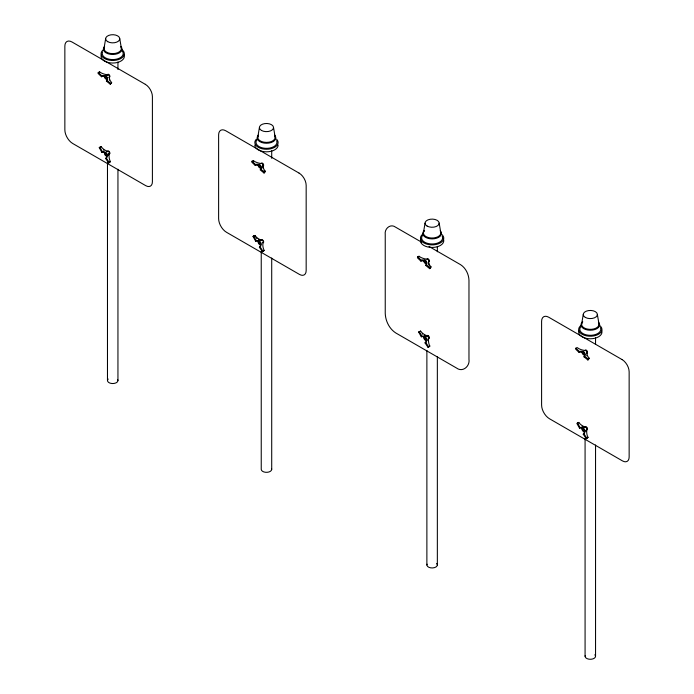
<?xml version="1.0" encoding="UTF-8"?>
<svg xmlns="http://www.w3.org/2000/svg" width="694" height="694" viewBox="0 0 694 694"><rect width="100%" height="100%" fill="white"/><g stroke="black" fill="none" stroke-linecap="round" stroke-linejoin="round"><path stroke-width="1.04" d="M103.979 48.589L105.635 38.777M257.752 137.369L259.409 127.557M423.383 233.002L425.049 223.19M581.589 324.332L583.246 314.521M107.709 75.499L107.952 74.579L106.755 74.657A12.301 8.701 15 0 1 100.908 72.731L99.615 71.846L98.27 72.445L98.019 73.364L101.532 76.756L101.975 76.548A2.698 1.909 15 0 1 105.193 77.208L105.436 76.288A2.698 1.909 15 0 0 102.218 75.629L101.532 76.756M99.372 72.766L99.615 71.846M106.512 75.577L106.755 74.657M106.399 81.077L107.023 79.888A2.698 1.909 15 0 0 106.807 77.494L106.555 78.422A2.698 1.909 15 0 1 106.781 80.808L106.399 81.077L110.294 84.243L111.639 82.508L110.702 81.415A12.301 8.701 15 0 1 109.305 76.913L109.669 76.097M109.062 77.841L109.305 76.913M110.294 84.243L111.639 82.508M261.725 163.359L260.528 163.437A12.301 8.701 15 0 1 254.672 161.502L253.388 160.618L252.035 161.216L251.792 162.144L255.297 165.528L255.739 165.328A2.698 1.909 15 0 1 258.957 165.987C262.159 168.703 258.142 164.226 259.2 165.059A2.698 1.909 15 0 0 255.991 164.4L255.297 165.528M253.137 161.546L253.388 160.618M263.208 164.625L263.069 165.692A12.301 8.701 15 0 0 264.466 170.195L265.403 171.279L264.058 173.023L260.163 169.848L260.788 168.659A2.698 1.909 15 0 0 260.571 166.274L260.319 167.193A2.698 1.909 15 0 1 260.849 169.171M262.957 168.122A12.301 8.701 15 0 1 262.826 166.612L263.069 165.692M264.058 173.023L265.403 171.279M427.643 259.2L426.168 259.062A12.301 8.701 15 0 1 420.312 257.136L419.02 256.251L417.675 256.849L417.424 257.769L420.937 261.161L421.379 260.953A2.698 1.909 15 0 1 424.598 261.612L424.841 260.692A2.698 1.909 15 0 0 421.631 260.033L420.937 261.161M418.777 257.179L419.02 256.251M425.804 265.481L426.428 264.293A2.698 1.909 15 0 0 426.211 261.907L425.96 262.826A2.698 1.909 15 0 1 426.185 265.212L425.804 265.481L429.699 268.656L431.043 266.912L430.107 265.828A12.301 8.701 15 0 1 428.71 261.326L428.849 260.259L428.467 262.245L428.71 261.326M428.823 261.421L429.074 260.502M429.699 268.656L431.043 266.912M585.562 350.323L584.365 350.401A12.301 8.701 15 0 1 578.51 348.475L577.226 347.59L575.873 348.188L575.63 349.108L579.134 352.5L579.577 352.292A2.698 1.909 15 0 1 582.795 352.951L583.047 352.032A2.698 1.909 15 0 0 579.828 351.372L579.134 352.5M586.916 352.656L586.664 353.584L587.046 351.598L586.916 352.656A12.301 8.701 15 0 0 588.312 357.158L589.241 358.251L587.896 359.986L584.01 356.82L584.634 355.632A2.698 1.909 15 0 0 584.409 353.237L584.166 354.166A2.698 1.909 15 0 1 584.825 355.658M587.029 352.76L587.271 351.841M587.896 359.986L589.241 358.251M262.826 166.612L262.957 165.554M108.498 155.274A12.301 10.037 55.3 0 1 108.559 154.814L109.496 153.062M108.559 154.814L109.661 153.391M263.425 242.171L262.965 243.143A12.301 10.037 55.3 0 0 263.512 248.946L264.188 250.439L262.419 251.74L259.391 247.238L259.782 246.96A2.698 2.203 55.3 0 0 259.964 243.958L260.606 243.507A2.698 2.203 55.3 0 1 260.423 246.517L259.391 247.238M427.842 340.633A12.301 10.037 55.3 0 1 427.964 339.219L429.066 337.805L428.259 337.909M586.066 431.495A12.301 10.037 55.3 0 1 586.161 430.558L587.098 428.805M586.161 430.558L587.263 429.135M428.571 337.605L428.528 336.651M586.768 428.944L586.734 427.981M428.536 260.84L428.536 259.903M586.734 352.179L586.734 351.242M105.627 158.466L106.65 157.738A2.698 2.203 55.3 0 0 106.833 154.736L106.191 155.178A2.698 2.203 55.3 0 1 106.009 158.189L105.627 158.466L108.654 162.969L110.424 161.659L109.747 160.175A12.301 10.037 55.3 0 1 109.201 154.363M262.419 251.74L264.188 250.439M425.032 342.871L426.064 342.151A2.698 2.203 55.3 0 0 426.237 339.14L425.596 339.583A2.698 2.203 55.3 0 1 425.413 342.593L425.032 342.871L428.059 347.373L429.829 346.063L429.152 344.58A12.301 10.037 55.3 0 1 428.606 338.776M428.059 347.373L429.829 346.063M583.238 434.21L584.261 433.481A2.698 2.203 55.3 0 0 584.443 430.48L583.801 430.922A2.698 2.203 55.3 0 1 583.619 433.932L583.238 434.21L586.256 438.712L588.026 437.402L587.358 435.919A12.301 10.037 55.3 0 1 586.812 430.107M584.01 356.82L584.383 356.551A2.698 1.909 15 0 0 584.686 356.135M101.897 152.394L102.972 151.752A2.698 2.203 55.3 0 1 105.792 153.027L105.15 153.478A2.698 2.203 55.3 0 0 102.33 152.194L101.897 152.394L99.259 147.666L101.22 146.677L102.244 147.961A12.301 10.037 55.3 0 0 107.249 151.188L108.576 151.561M101.22 146.677L99.259 147.666M106.607 151.63L107.249 151.188M107.709 151.708L108.351 151.266M109.782 162.101L110.424 161.659M108.654 162.969L109.296 162.517L106.269 158.024M255.661 241.165L256.745 240.532A2.698 2.203 55.3 0 1 259.556 241.807L258.914 242.249A2.698 2.203 55.3 0 0 256.103 240.974L255.661 241.165L253.024 236.446L254.984 235.448L256.008 236.732A12.301 10.037 55.3 0 0 261.013 239.968L262.341 240.341M253.024 236.446L254.984 235.448M259.92 240.237A12.301 10.037 55.3 0 0 260.371 240.41L261.013 239.968M262.115 240.037L260.371 240.41M421.301 336.798L422.386 336.156A2.698 2.203 55.3 0 1 425.196 337.44L424.555 337.883A2.698 2.203 55.3 0 0 421.735 336.607L421.301 336.798L418.664 332.079L420.625 331.081L421.648 332.365A12.301 10.037 55.3 0 0 426.654 335.601L427.756 335.67L427.339 336.417M420.625 331.081L418.664 332.079M426.012 336.043L426.654 335.601M427.114 336.113L427.756 335.67M428.424 338.247L429.066 337.805M585.953 427.01L584.86 426.931A12.301 10.037 55.3 0 1 579.854 423.704L578.822 422.42L576.861 423.409L579.507 428.137L579.941 427.938A2.698 2.203 55.3 0 1 582.752 429.222L583.394 428.771A2.698 2.203 55.3 0 0 580.583 427.495L579.507 428.137M578.18 422.863L578.822 422.42M584.209 427.374L584.86 426.931M586.256 438.712L586.898 438.261L583.88 433.767M587.384 437.845L588.026 437.402M586.04 427.513L586.612 427.816M108.568 151.778L109.123 152.238M108.576 75.004L109.01 75.325M421.605 242.189L395.606 227.181C390.427 223.251 384.276 228.742 385.239 234.477L385.239 313.341C385.5 320.975 389.291 328.783 395.806 332.981L456.513 368.028C462.733 372.747 470.133 366.154 468.971 359.258L468.971 280.272C468.762 274.217 465.761 268.023 460.599 264.7L429.031 246.474M584.253 355.892L588.148 359.067M426.055 264.561L429.942 267.728M260.415 168.928L264.301 172.095M106.65 80.148L110.537 83.323M575.873 348.188L579.386 351.58M417.675 256.849L421.18 260.241M252.035 161.216L255.539 164.608M98.27 72.445L101.775 75.837M262.627 240.705L262.991 241.208M262.644 163.958L263.061 164.842M254.342 235.891L255.366 237.174M425.674 342.428L428.701 346.931M260.033 246.795L263.061 251.297M577.503 422.967L580.149 427.695M419.306 331.637L421.943 336.356M253.666 236.003L256.303 240.723M99.901 147.223L102.539 151.951M597.378 314.521L599.043 324.332M439.181 223.19L440.837 233.002M273.54 127.557L275.197 137.369M119.776 38.777L121.433 48.589M595.547 337.709L595.547 344.207M595.547 444.984L595.547 656.281M585.077 438.478L585.077 656.281M437.35 246.37L437.35 251.792M437.35 356.898L437.35 564.942M426.879 350.392L426.879 564.942M271.71 150.745L271.71 158.327M271.71 258.012L271.71 469.309M261.239 251.514L261.239 469.309A5.231 3.019 0 0 0 267.155 472.31A5.231 3.019 0 0 0 271.528 468.528M117.945 61.966L117.945 69.547M117.945 169.241L117.945 380.538M107.475 162.734L107.475 380.538M121.632 49.43A11.659 6.732 0 0 1 120.704 58.652A11.659 6.732 0 0 1 104.707 58.652A11.659 6.732 0 0 1 103.779 49.43M117.763 379.748A5.231 3.019 0 0 1 112.02 383.53A5.231 3.019 0 0 1 108.177 379.019M123.966 54.574A11.659 6.732 0 0 1 112.706 63.041A11.659 6.732 0 0 1 101.445 54.574M121.797 50.489A10.488 6.055 0 0 1 114.076 59.528A10.488 6.055 0 0 1 102.573 51.955M120.791 46.394A9.334 5.387 0 0 1 112.706 54.479A9.334 5.387 0 0 1 104.621 46.394M121.138 47.287A8.727 5.04 0 0 1 112.706 53.629A8.727 5.04 0 0 1 104.282 47.287M103.97 150.329A12.301 10.037 55.3 0 1 103.553 150.043M107.613 151.578A1.631 0.937 60 0 1 108.984 151.353A1.631 0.937 60 0 1 109.869 153.443A1.631 0.937 60 0 1 108.498 153.669M109.383 80.105A12.301 8.701 15 0 1 109.27 79.723M107.613 75.438A1.631 0.937 60 0 1 108.333 74.258A1.631 0.937 60 0 1 109.765 75.776A1.631 0.937 60 0 1 109.305 77.216M599.243 325.174A11.659 6.732 0 0 1 598.315 334.395A11.659 6.732 0 0 1 582.309 334.395A11.659 6.732 0 0 1 581.381 325.174M594.845 654.763A5.231 3.019 0 0 1 590.993 659.274A5.231 3.019 0 0 1 585.259 655.492M601.577 330.318A11.659 6.732 0 0 1 590.316 338.785A11.659 6.732 0 0 1 579.056 330.318M600.449 327.698A10.488 6.055 0 0 1 588.946 335.271A10.488 6.055 0 0 1 581.225 326.232M598.401 322.137A9.334 5.387 0 0 1 590.316 330.223A9.334 5.387 0 0 1 582.231 322.137M598.74 323.031A8.727 5.04 0 0 1 589.171 329.329A8.727 5.04 0 0 1 582.76 321.816M583.758 427.209A12.301 10.037 55.3 0 1 583.316 427.018M582.431 426.584A12.301 10.037 55.3 0 1 582.006 426.333M585.328 427.053A1.631 0.937 60 0 1 587.228 427.903A1.631 0.937 60 0 1 586.699 429.716M586.985 355.849A12.301 8.701 15 0 1 586.794 355.094M585.181 350.808A1.631 0.937 60 0 1 586.907 350.661A1.631 0.937 60 0 1 586.907 352.96M276.568 139.173A11.659 6.732 0 0 1 266.47 149.262A11.659 6.732 0 0 1 256.381 139.173M278.129 145.089A11.659 6.732 0 0 1 266.47 151.821A11.659 6.732 0 0 1 254.819 145.089M276.611 140.726A10.488 6.055 0 0 1 265.108 148.299A10.488 6.055 0 0 1 257.387 139.268M274.564 135.165A9.334 5.387 0 0 1 266.47 143.25A9.334 5.387 0 0 1 258.385 135.165M274.902 136.067A8.727 5.04 0 0 1 266.47 142.409A8.727 5.04 0 0 1 258.047 136.067M259.036 239.838A12.301 10.037 55.3 0 1 258.593 239.612M256.91 238.528A12.301 10.037 55.3 0 1 256.511 238.216M261.386 240.35A1.631 0.937 60 0 1 262.653 240.046A1.631 0.937 60 0 1 263.659 241.998A1.631 0.937 60 0 1 262.558 242.64M264.223 171.114A12.301 8.701 15 0 1 263.998 170.75M261.378 163.524A1.631 0.937 60 0 1 263.304 164.036A1.631 0.937 60 0 1 262.792 165.961M441.046 233.835A11.659 6.732 0 0 1 440.117 243.065A11.659 6.732 0 0 1 424.112 243.065A11.659 6.732 0 0 1 423.184 233.835M436.647 563.433A5.231 3.019 0 0 1 432.796 567.935A5.231 3.019 0 0 1 427.062 564.161M443.371 238.979A11.659 6.732 0 0 1 432.11 247.454A11.659 6.732 0 0 1 420.85 238.979M442.252 236.359A10.488 6.055 0 0 1 430.74 243.932A10.488 6.055 0 0 1 423.028 234.902M440.196 230.798A9.334 5.387 0 0 1 432.11 238.883A9.334 5.387 0 0 1 424.025 230.798M440.543 231.692A8.727 5.04 0 0 1 430.974 237.99A8.727 5.04 0 0 1 424.555 230.477M425.561 335.87A12.301 10.037 55.3 0 1 425.11 335.679M424.667 335.471A12.301 10.037 55.3 0 1 424.234 335.245M422.551 334.152A12.301 10.037 55.3 0 1 422.152 333.84M426.992 336.312A1.631 0.937 60 0 1 427.99 335.506A1.631 0.937 60 0 1 429.265 337.267A1.631 0.937 60 0 1 428.493 338.386M429.421 266.019A12.301 8.701 15 0 1 429.23 265.646M428.918 264.891A12.301 8.701 15 0 1 428.528 263.373M427.018 259.157A1.631 0.937 60 0 1 428.944 259.669A1.631 0.937 60 0 1 428.432 261.595M105.315 153.695C105.852 156.54 107.206 152.949 105.315 153.695M259.079 242.475C259.617 245.312 260.979 241.72 259.079 242.475M424.719 338.108C425.257 340.945 426.61 337.353 424.719 338.108M582.925 429.439C583.463 432.284 584.816 428.692 582.925 429.439M105.306 76.895C105.748 79.723 107.266 76.271 105.306 76.895M424.711 261.3C425.153 264.128 426.671 260.684 424.711 261.3M582.917 352.639C583.359 355.467 584.877 352.014 582.917 352.639M145.315 84.321L71.985 41.987A10.08 5.821 60 0 0 64.854 46.108L64.854 129.813A11.199 6.472 60 0 0 72.775 143.537L145.714 185.645A9.456 5.457 60 0 0 152.402 181.785L152.402 96.596A10.02 5.786 60 0 0 145.315 84.321M299.079 173.101L225.75 130.767A10.08 5.821 60 0 0 218.619 134.879L218.619 218.593A11.199 6.472 60 0 0 226.539 232.308L299.478 274.425A9.456 5.457 60 0 0 306.167 270.565L306.167 185.367A10.02 5.786 60 0 0 299.079 173.101M622.058 359.57L548.728 317.236A10.08 5.821 60 0 0 541.598 321.348L541.598 405.062A11.199 6.472 60 0 0 549.527 418.777L622.466 460.894A9.456 5.457 60 0 0 629.146 457.034L629.146 371.845A10.02 5.786 60 0 0 622.058 359.57M107.709 41.666A7.07 4.077 0 0 0 119.533 39.836A7.07 4.077 0 0 0 110.875 34.839A7.07 4.077 0 0 0 107.709 41.666M104.438 153.409A2.039 1.171 60 0 0 106.65 156.011A2.039 1.171 60 0 0 106.538 153.07A2.039 1.171 60 0 0 104.438 153.409M104.421 76.557A2.039 1.171 60 0 0 106.581 79.237A2.039 1.171 60 0 0 106.581 76.366A2.039 1.171 60 0 0 104.421 76.557M585.32 317.41A7.07 4.077 0 0 0 597.144 315.579A7.07 4.077 0 0 0 588.486 310.582A7.07 4.077 0 0 0 585.32 317.41M582.04 429.152A2.039 1.171 60 0 0 584.261 431.755A2.039 1.171 60 0 0 584.14 428.814A2.039 1.171 60 0 0 582.04 429.152M582.032 352.3A2.039 1.171 60 0 0 584.183 354.981A2.039 1.171 60 0 0 584.183 352.11A2.039 1.171 60 0 0 582.032 352.3M261.473 130.446A7.07 4.077 0 0 0 273.297 128.616A7.07 4.077 0 0 0 264.648 123.619A7.07 4.077 0 0 0 261.473 130.446M258.203 242.189A2.039 1.171 60 0 0 260.423 244.782A2.039 1.171 60 0 0 260.302 241.842A2.039 1.171 60 0 0 258.203 242.189M258.185 165.337A2.039 1.171 60 0 0 260.345 168.017A2.039 1.171 60 0 0 260.345 165.137A2.039 1.171 60 0 0 258.185 165.337M427.114 226.071A7.07 4.077 0 0 0 438.938 224.24A7.07 4.077 0 0 0 430.28 219.243A7.07 4.077 0 0 0 427.114 226.071M423.843 337.822A2.039 1.171 60 0 0 426.055 340.416A2.039 1.171 60 0 0 425.943 337.475A2.039 1.171 60 0 0 423.843 337.822M423.826 260.961A2.039 1.171 60 0 0 425.986 263.651A2.039 1.171 60 0 0 425.986 260.771A2.039 1.171 60 0 0 423.826 260.961"/></g></svg>
